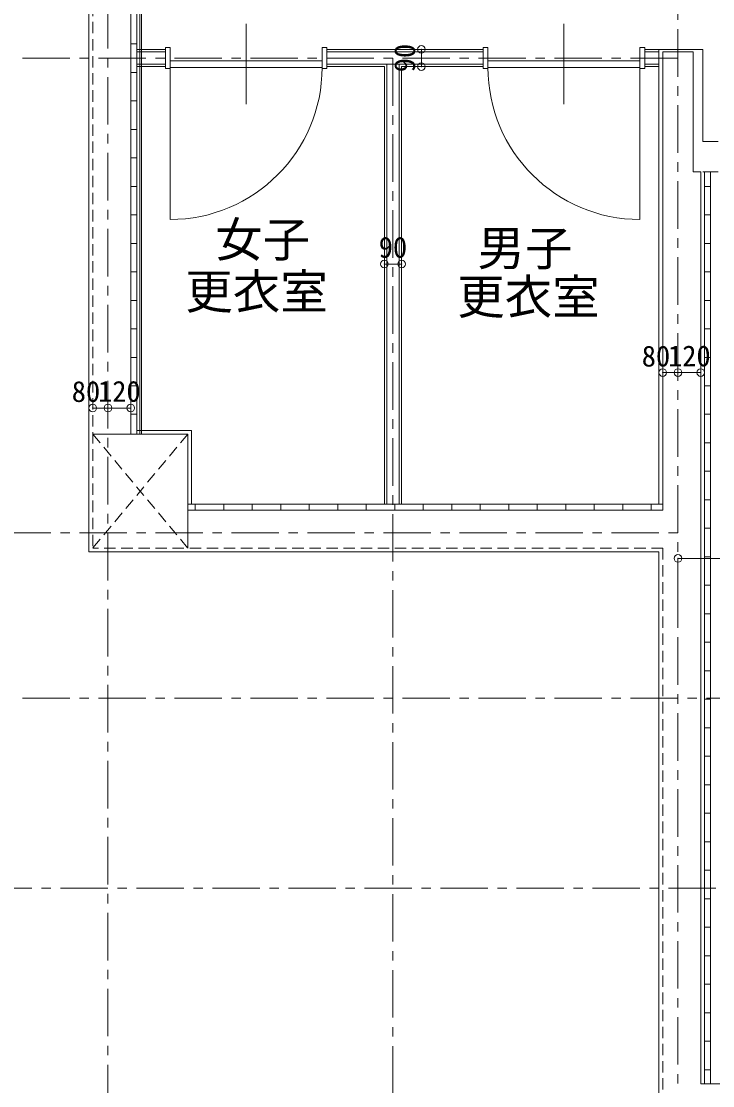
# Model space of a CAD drawing. Units: millimetres at full size, sheet at 1:50. Extents: x -17874 to 19699, y -20565 to 13459.
# Drawn here: x -12249 to -8610, y -3304 to 2299 of the extents above; entities that cross this region are included whole.
import ezdxf
from ezdxf.enums import TextEntityAlignment as Align

# ---------------------------------------------------------------- set-up
doc = ezdxf.new("R2010")
doc.units = ezdxf.units.MM
doc.header["$LTSCALE"] = 50
doc.header["$PDMODE"] = 32
doc.header["$PDSIZE"] = 40
doc.linetypes.add('CHAIN1', pattern=[8, 5, -1, 1, -1])
doc.linetypes.add('DASHED1', pattern=[1.8, 1.2, -0.6])
for name, color, linetype, lineweight in [('1-1_表（文字_固定）', 4, 'CHAIN1', 9), ('1-2', 3, 'Continuous', 18), ('1-3', 7, 'Continuous', 13), ('1-4', 4, 'Continuous', 9), ('1-5_建具姿図', 3, 'Continuous', 13), ('1-6', 7, 'Continuous', 13), ('1-8', 134, 'Continuous', 5)]:
    doc.layers.add(name, color=color, linetype=linetype, lineweight=lineweight)
doc.styles.add('ＭＳ ゴシック', font='')
doc.styles.get('ＭＳ ゴシック').set_extended_font_data('MS Gothic')

msp = doc.modelspace()

# ---------------------------------------------------------------- linework, layer by layer
at = {"layer": '1-1_表（文字_固定）'}
for p, q in [((-11793.07, -9444.31), (-11793.07, 8656.68)), ((-8793.07, 8656.68), (-8793.07, -9444.31)), ((-8793.07, 2105.69), (-14288.68, 2105.69)), ((-10293.07, 2104.37), (-10293.07, -9444.31)), ((-14343.07, -394.31), (-8793.07, -394.31)), ((-2793.07, -1264.31), (-14343.07, -1264.31)), ((-6593.07, -2264.31), (-14346.42, -2264.31))]:
    msp.add_line(p, q, dxfattribs=at)
at = {"layer": '1-2'}
for p, q in [((-11893.07, 5115.69), (-11893.07, -494.31)), ((-11641.07, 5115.69), (-11641.07, 125.69)), ((-11616.07, 3860.69), (-11616.07, 125.69)), ((-11491.07, 2150.69), (-11641.07, 2150.69)), ((-9818.09, 2150.69), (-10641.07, 2150.69)), ((-8893.07, 2150.69), (-8968.09, 2150.69)), ((-8893.07, 2150.69), (-8893.07, -242.31)), ((-11491.07, 2060.69), (-11641.07, 2060.69)), ((-10338.07, 2060.69), (-10641.07, 2060.69)), ((-10338.07, 2060.69), (-10338.07, -242.31)), ((-10248.07, 2060.69), (-10248.07, -242.31)), ((-9818.09, 2060.69), (-10248.07, 2060.69)), ((-8893.07, 2060.69), (-8968.09, 2060.69)), ((-8581.07, 1665.69), (-8663.07, 1665.69)), ((-8581.07, 1505.69), (-8663.07, 1505.69)), ((-11353.07, 145.69), (-11641.07, 145.69)), ((-11353.07, 145.69), (-11353.07, -242.31)), ((-8873.07, -242.31), (-11373.07, -242.31)), ((-8893.07, -494.31), (-11893.07, -494.31)), ((-8893.07, -494.31), (-8893.07, -4134.31))]:
    msp.add_line(p, q, dxfattribs=at)
msp.add_lwpolyline([(-8893.07, 2150.69), (-8663.07, 2150.69), (-8663.07, 1665.69)], dxfattribs=at)
at = {"layer": '1-3', "linetype": 'DASHED1'}
for p, q in [((-11873.07, 5085.69), (-11873.07, -474.31)), ((-11873.07, 125.69), (-11373.07, -474.31)), ((-11373.07, 125.69), (-11873.07, -474.31)), ((-8873.07, -474.31), (-11873.07, -474.31))]:
    msp.add_line(p, q, dxfattribs=at)
at = {"layer": '1-3'}
for p, q in [((-11673.07, 5085.69), (-11673.07, 125.69)), ((-8873.07, 2138.19), (-8713.07, 2138.19)), ((-8873.07, -274.31), (-8873.07, 2138.19)), ((-8713.07, 2138.19), (-8713.07, 1505.69)), ((-8673.07, 1505.69), (-8713.07, 1505.69)), ((-8673.07, 1505.69), (-8673.07, -3294.31)), ((-11373.07, 125.69), (-11873.07, 125.69)), ((-11373.07, 125.69), (-11373.07, -474.31)), ((-8873.07, -274.31), (-11373.07, -274.31)), ((-8673.07, -3294.31), (-8253.07, -3294.31))]:
    msp.add_line(p, q, dxfattribs=at)
at = {"layer": '1-3', "linetype": 'DASHED1'}
msp.add_lwpolyline([(-8873.07, -474.31), (-8873.07, -4114.31), (-8273.07, -4114.31)], dxfattribs=at)
at = {"layer": '1-4'}
for p, q in [((-11066.07, 2286.31), (-11066.07, 1861.99)), ((-9393.09, 2286.31), (-9393.09, 1861.99))]:
    msp.add_line(p, q, dxfattribs=at)
at = {"layer": '1-4', "color": 3, "lineweight": 18}
for p, q in [((-11491.07, 2160.69), (-11491.07, 2050.69)), ((-11466.07, 2160.69), (-11491.07, 2160.69)), ((-11466.07, 2160.69), (-11466.07, 1255.69)), ((-10666.07, 2160.69), (-10666.07, 2050.69)), ((-10641.07, 2160.69), (-10666.07, 2160.69)), ((-10641.07, 2160.69), (-10641.07, 2050.69)), ((-9818.09, 2160.69), (-9793.09, 2160.69)), ((-9818.09, 2160.69), (-9818.09, 2050.69)), ((-9793.09, 2160.69), (-9793.09, 2050.69)), ((-8993.09, 2160.69), (-8993.09, 1255.69)), ((-8993.09, 2160.69), (-8968.09, 2160.69)), ((-8968.09, 2160.69), (-8968.09, 2050.69)), ((-11466.07, 2091.69), (-10666.07, 2091.69)), ((-8993.09, 2091.69), (-9793.09, 2091.69)), ((-11466.07, 2050.69), (-11491.07, 2050.69)), ((-11466.07, 2055.69), (-10666.07, 2055.69)), ((-10666.07, 2050.69), (-10641.07, 2050.69)), ((-9793.09, 2050.69), (-9818.09, 2050.69)), ((-8993.09, 2055.69), (-9793.09, 2055.69)), ((-8993.09, 2050.69), (-8968.09, 2050.69))]:
    msp.add_line(p, q, dxfattribs=at)
at = {"layer": '1-4', "color": 7, "lineweight": 13}
for p, q in [((-8873.07, 449.55), (-8793.07, 449.55)), ((-8793.07, 449.55), (-8673.07, 449.55)), ((-11873.07, 263.19), (-11793.07, 263.19)), ((-11793.07, 263.19), (-11673.07, 263.19))]:
    msp.add_line(p, q, dxfattribs=at)
at = {"layer": '1-4', "color": 3, "lineweight": 18}
for centre, start, end in [((-11466.07, 2055.69), 270, 0), ((-8993.09, 2055.69), 180, 270)]:
    msp.add_arc(centre, 800, start, end, dxfattribs=at)
at = {"layer": '1-5_建具姿図', "color": 7}
for p, q in [((-10143.49, 2060.69), (-10143.49, 2150.69)), ((-10338.07, 1021.28), (-10248.07, 1021.28))]:
    msp.add_line(p, q, dxfattribs=at)
at = {"layer": '1-6'}
for q in [(-8793.07, -855.14), (-6593.07, -528.37)]:
    msp.add_line((-8793.07, -528.37), q, dxfattribs=at)
at = {"layer": '1-6', "color": 2}
for p in [(-10143.49, 2150.69), (-10143.49, 2060.69), (-10338.07, 1021.28), (-10248.07, 1021.28), (-8873.07, 449.55), (-8793.07, 449.55), (-8673.07, 449.55), (-11873.07, 263.19), (-11793.07, 263.19), (-11673.07, 263.19), (-8793.07, -528.37)]:
    msp.add_point(p, dxfattribs=at)
at = {"layer": '1-8', "color": 4, "lineweight": 9}
for p, q in [((-11625.57, 5115.69), (-11625.57, 125.69)), ((-11673.07, 2179.96), (-11641.07, 2179.96)), ((-11491.07, 2138.19), (-11641.07, 2138.19)), ((-9818.09, 2138.19), (-10641.07, 2138.19)), ((-8893.07, 2138.19), (-8968.09, 2138.19)), ((-11673.07, 2029.96), (-11641.07, 2029.96)), ((-11491.07, 2073.19), (-11641.07, 2073.19)), ((-9818.09, 2073.19), (-10641.07, 2073.19)), ((-10325.57, 2073.19), (-10325.57, -242.31)), ((-10260.57, 2073.19), (-10260.57, -242.31)), ((-8893.07, 2073.19), (-8968.09, 2073.19)), ((-11673.07, 1879.96), (-11641.07, 1879.96)), ((-11673.07, 1729.96), (-11641.07, 1729.96)), ((-11673.07, 1579.96), (-11641.07, 1579.96)), ((-8653.07, 1505.69), (-8653.07, -3294.31)), ((-8621.07, 1505.69), (-8621.07, -3294.31)), ((-11673.07, 1429.96), (-11641.07, 1429.96)), ((-8653.07, 1429.96), (-8621.07, 1429.96)), ((-11673.07, 1279.96), (-11641.07, 1279.96)), ((-8653.07, 1279.96), (-8621.07, 1279.96)), ((-11673.07, 1129.96), (-11641.07, 1129.96)), ((-8653.07, 1129.96), (-8621.07, 1129.96)), ((-11673.07, 979.96), (-11641.07, 979.96)), ((-8653.07, 979.96), (-8621.07, 979.96)), ((-11673.07, 829.96), (-11641.07, 829.96)), ((-8653.07, 829.96), (-8621.07, 829.96)), ((-11673.07, 679.96), (-11641.07, 679.96)), ((-8653.07, 679.96), (-8621.07, 679.96)), ((-11673.07, 529.96), (-11641.07, 529.96)), ((-8653.07, 529.96), (-8621.07, 529.96)), ((-11673.07, 379.96), (-11641.07, 379.96)), ((-8653.07, 379.96), (-8621.07, 379.96)), ((-11673.07, 229.96), (-11641.07, 229.96)), ((-8653.07, 229.96), (-8621.07, 229.96)), ((-8653.07, 79.96), (-8621.07, 79.96)), ((-8653.07, -70.04), (-8621.07, -70.04)), ((-8653.07, -220.04), (-8621.07, -220.04)), ((-11334.14, -274.31), (-11334.14, -242.31)), ((-11184.14, -274.31), (-11184.14, -242.31)), ((-11034.14, -274.31), (-11034.14, -242.31)), ((-10884.14, -274.31), (-10884.14, -242.31)), ((-10734.14, -274.31), (-10734.14, -242.31)), ((-10584.14, -274.31), (-10584.14, -242.31)), ((-10434.14, -274.31), (-10434.14, -242.31)), ((-10284.14, -274.31), (-10284.14, -242.31)), ((-10134.14, -274.31), (-10134.14, -242.31)), ((-9984.14, -274.31), (-9984.14, -242.31)), ((-9834.14, -274.31), (-9834.14, -242.31)), ((-9684.14, -274.31), (-9684.14, -242.31)), ((-9534.14, -274.31), (-9534.14, -242.31)), ((-9384.14, -274.31), (-9384.14, -242.31)), ((-9234.14, -274.31), (-9234.14, -242.31)), ((-9084.14, -274.31), (-9084.14, -242.31)), ((-8934.14, -274.31), (-8934.14, -242.31)), ((-8653.07, -370.04), (-8621.07, -370.04)), ((-8653.07, -520.04), (-8621.07, -520.04)), ((-8653.07, -670.04), (-8621.07, -670.04)), ((-8653.07, -820.04), (-8621.07, -820.04)), ((-8653.07, -970.04), (-8621.07, -970.04)), ((-8653.07, -1120.04), (-8621.07, -1120.04)), ((-8653.07, -1270.04), (-8621.07, -1270.04)), ((-8653.07, -1420.04), (-8621.07, -1420.04)), ((-8653.07, -1570.04), (-8621.07, -1570.04)), ((-8653.07, -1720.04), (-8621.07, -1720.04)), ((-8653.07, -1870.04), (-8621.07, -1870.04)), ((-8653.07, -2020.04), (-8621.07, -2020.04)), ((-8653.07, -2170.04), (-8621.07, -2170.04)), ((-8653.07, -2320.04), (-8621.07, -2320.04)), ((-8653.07, -2470.04), (-8621.07, -2470.04)), ((-8653.07, -2620.04), (-8621.07, -2620.04)), ((-8653.07, -2770.04), (-8621.07, -2770.04)), ((-8653.07, -2920.04), (-8621.07, -2920.04)), ((-8653.07, -3070.04), (-8621.07, -3070.04)), ((-8653.07, -3220.04), (-8621.07, -3220.04))]:
    msp.add_line(p, q, dxfattribs=at)

# ---------------------------------------------------------------- texts
at = {"layer": '1-5_建具姿図', "style": 'ＭＳ ゴシック'}
for s, p in [('女子', (-11229.29, 1004.03)), ('男子', (-9848.54, 958.31)), ('更衣室', (-11386.29, 729.71)), ('更衣室', (-9955.25, 702.28))]:
    msp.add_text(s, height=183.3, dxfattribs=at).set_placement(p, align=Align.BOTTOM_LEFT)
at = {"layer": '1-6', "style": 'ＭＳ ゴシック'}
msp.add_text('90', height=110, rotation=90, dxfattribs=at).set_placement((-10143.49, 2030.69), align=Align.BOTTOM_LEFT)
for s, p in [('90', (-10368.07, 1021.28)), ('80', (-8983.88, 448.52)), ('120', (-8845.57, 449.55)), ('80', (-11983.88, 262.16)), ('120', (-11845.57, 263.19))]:
    msp.add_text(s, height=110, dxfattribs=at).set_placement(p, align=Align.BOTTOM_LEFT)

doc.saveas('drawing.dxf')
